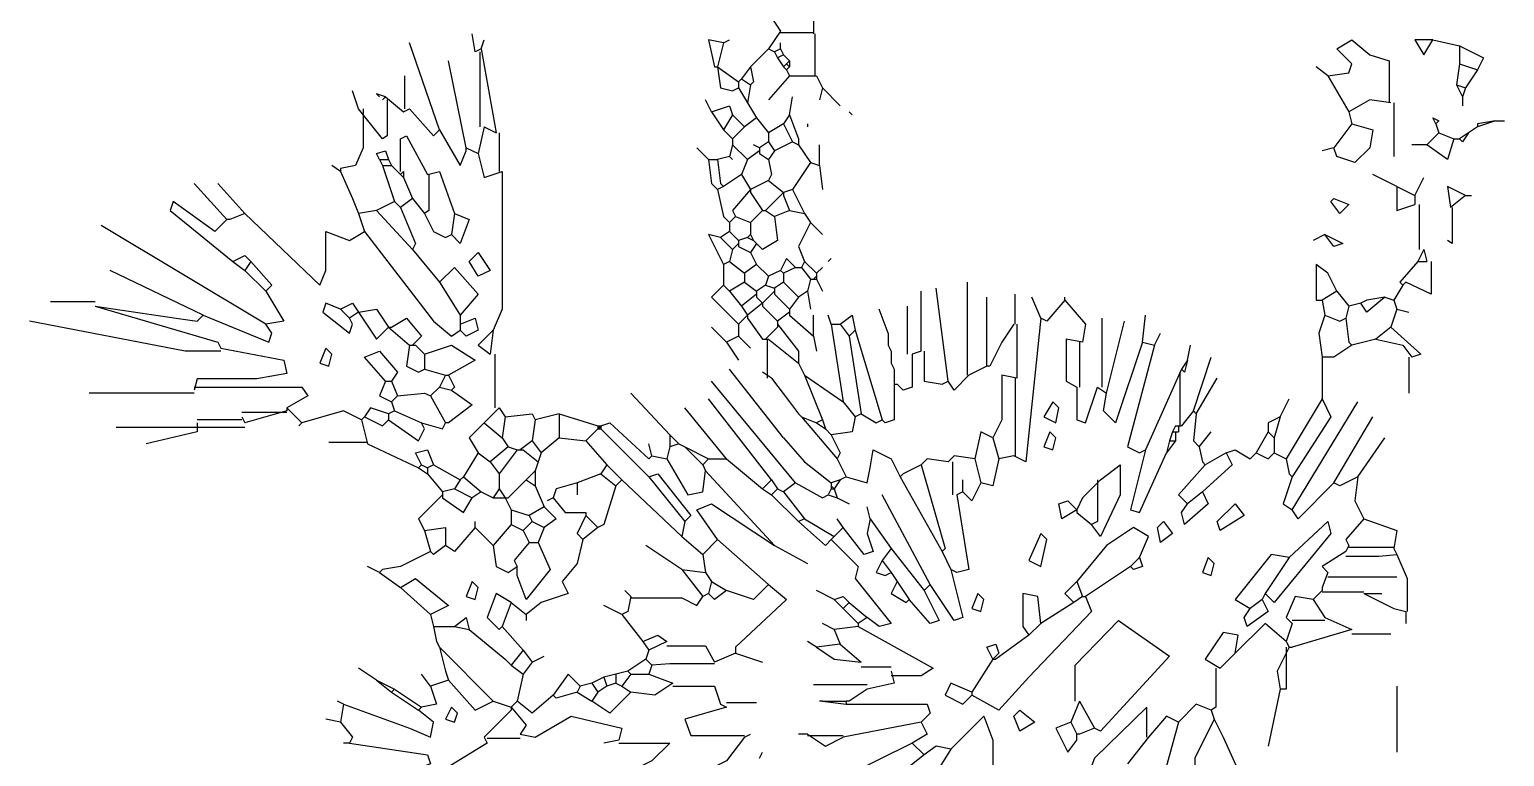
# Model space of a CAD drawing. Header units: millimetres. Extents: x 270 to 375, y 84 to 301.
# Drawn here: x 270.5 to 352.6, y 142.5 to 183 of the extents above; entities that cross this region are included whole.
import ezdxf

# ---------------------------------------------------------------- set-up
doc = ezdxf.new("R2010")
doc.units = ezdxf.units.MM

msp = doc.modelspace()

# ---------------------------------------------------------------- linework, layer by layer
at = {"linetype": 'Continuous'}
for points in [[(311.622, 183.902), (312.289, 182.901)], [(314.121, 183.568), (314.121, 182.735)], [(295.287, 181.735), (295.121, 182.735)], [(312.289, 182.901), (311.622, 181.902)], [(312.289, 182.819), (314.121, 182.819)], [(314.205, 182.735), (314.205, 180.402)], [(293.288, 177.402), (291.62, 182.234)], [(295.621, 181.902), (295.287, 181.735)], [(295.537, 181.735), (295.537, 177.568)], [(295.621, 181.902), (295.788, 182.402)], [(295.621, 181.902), (296.454, 177.236)], [(309.121, 182.234), (308.288, 182.402), (308.622, 180.902), (308.788, 180.902)], [(309.121, 182.234), (308.788, 180.902)], [(309.121, 182.234), (309.455, 182.402)], [(311.622, 181.902), (310.621, 180.902)], [(311.622, 181.902), (311.954, 181.735)], [(312.289, 181.902), (311.954, 181.735)], [(311.954, 181.735), (312.121, 181.401)], [(312.289, 181.902), (312.289, 182.234)], [(312.289, 181.902), (312.455, 181.569)], [(342.788, 180.402), (343.955, 180.568), (344.121, 181.069), (343.288, 181.902), (344.121, 182.402), (345.121, 181.569), (346.204, 181.235), (346.204, 178.902)], [(348.621, 182.402), (347.622, 182.402), (348.121, 181.569), (348.621, 182.402)], [(348.621, 182.402), (350.121, 182.068)], [(350.121, 182.068), (351.455, 181.401), (351.121, 180.734)], [(350.121, 182.068), (350.121, 181.069)], [(294.788, 176.402), (293.787, 181.235)], [(308.788, 180.902), (309.954, 180.069)], [(308.788, 180.902), (308.954, 179.735), (309.621, 179.569), (309.954, 179.735)], [(310.621, 180.902), (310.122, 180.235)], [(310.621, 180.902), (310.789, 180.069), (310.621, 179.901)], [(312.455, 181.569), (312.121, 181.401)], [(312.121, 181.401), (312.455, 180.902)], [(312.455, 181.569), (312.787, 181.235)], [(312.621, 181.069), (312.455, 180.902)], [(312.455, 180.902), (312.621, 180.734)], [(312.787, 181.235), (312.621, 181.069)], [(312.621, 181.069), (312.787, 180.902)], [(312.787, 180.902), (312.621, 180.734)], [(312.787, 181.235), (312.787, 180.902)], [(342.788, 180.402), (342.121, 180.902)], [(350.121, 181.069), (349.955, 179.901)], [(350.121, 181.069), (351.121, 180.734)], [(291.372, 178.569), (291.372, 180.402)], [(310.122, 180.235), (309.954, 180.069)], [(309.954, 180.069), (309.954, 179.901)], [(310.122, 180.235), (310.621, 179.901)], [(312.787, 180.402), (311.622, 179.068)], [(312.621, 180.734), (312.787, 180.402)], [(312.787, 180.402), (314.287, 180.402)], [(314.287, 180.402), (314.622, 179.735)], [(342.788, 180.402), (343.955, 178.401)], [(351.121, 180.734), (350.454, 179.735)], [(288.788, 178.569), (288.454, 179.569)], [(290.288, 179.234), (289.788, 179.402), (289.954, 179.234)], [(290.288, 179.234), (290.121, 179.068)], [(290.288, 179.234), (291.288, 178.401), (291.62, 178.569)], [(309.954, 179.901), (309.954, 179.735)], [(309.954, 179.735), (310.454, 178.902)], [(310.621, 179.901), (310.454, 178.902)], [(312.787, 178.235), (312.954, 179.234)], [(314.622, 179.735), (314.455, 179.068)], [(314.622, 179.735), (315.621, 178.735)], [(349.955, 179.901), (350.454, 179.735)], [(349.955, 179.901), (350.287, 179.234)], [(350.454, 179.735), (350.287, 179.234)], [(350.287, 179.234), (350.287, 178.735)], [(289.037, 178.569), (289.037, 176.402), (288.621, 175.401), (287.787, 175.235), (287.787, 175.069)], [(290.371, 179.068), (290.371, 177.068), (290.121, 176.901), (288.788, 178.569)], [(291.62, 178.569), (292.954, 177.068), (293.288, 177.402)], [(308.454, 178.401), (308.121, 179.068)], [(308.454, 178.401), (309.455, 178.735), (309.621, 178.235)], [(308.454, 178.401), (309.121, 177.402)], [(310.454, 178.902), (310.955, 178.069)], [(316.122, 178.401), (316.288, 178.235)], [(346.288, 178.902), (345.121, 179.068), (343.955, 178.401)], [(343.955, 178.401), (344.121, 177.735)], [(346.454, 178.902), (346.454, 175.902)], [(295.788, 177.568), (295.455, 176.068)], [(295.788, 177.568), (296.454, 177.236)], [(309.621, 178.235), (309.121, 177.402)], [(309.621, 178.235), (310.288, 177.568)], [(310.288, 177.568), (309.621, 176.901)], [(310.955, 178.069), (310.288, 177.568)], [(310.955, 178.069), (311.622, 177.236)], [(312.455, 177.735), (311.622, 177.236)], [(312.787, 178.235), (312.455, 177.735)], [(312.455, 177.735), (312.954, 176.735)], [(312.787, 178.235), (313.288, 176.901), (313.288, 176.569)], [(313.788, 177.735), (313.788, 177.568)], [(344.121, 177.735), (345.287, 177.402), (345.121, 176.402), (344.288, 175.568), (343.288, 175.902), (343.122, 176.402)], [(344.121, 177.735), (343.122, 176.402)], [(348.788, 177.735), (348.621, 178.069), (348.954, 177.902), (348.788, 177.735)], [(348.788, 177.735), (348.954, 177.236)], [(351.121, 177.568), (350.622, 177.236)], [(352.122, 177.902), (351.121, 177.568)], [(352.122, 177.902), (351.121, 177.735), (351.121, 177.568)], [(352.122, 177.902), (352.621, 177.902)], [(291.122, 175.069), (291.122, 176.901), (291.454, 177.068), (292.621, 174.901)], [(293.288, 177.402), (294.454, 175.401), (294.788, 176.235), (294.788, 176.402)], [(296.621, 177.236), (296.621, 175.069)], [(309.121, 177.402), (309.621, 176.901)], [(309.621, 176.901), (309.621, 176.569)], [(311.622, 176.735), (311.121, 176.402)], [(311.622, 177.236), (311.622, 176.735)], [(311.622, 176.735), (311.954, 176.235)], [(312.954, 176.735), (311.954, 176.235)], [(312.954, 176.735), (313.288, 176.569)], [(348.954, 177.236), (348.289, 176.569)], [(349.789, 176.901), (349.454, 175.736), (348.289, 176.569)], [(348.954, 177.236), (349.789, 176.901)], [(349.789, 176.901), (350.121, 176.901)], [(350.622, 177.236), (350.121, 176.901)], [(350.622, 177.236), (350.287, 176.735), (350.121, 176.901)], [(289.954, 175.736), (289.788, 176.068), (290.288, 176.235), (290.455, 175.736)], [(294.788, 176.402), (295.455, 176.068)], [(295.455, 176.068), (295.788, 174.735), (296.787, 175.069)], [(308.288, 175.736), (307.621, 176.402)], [(309.455, 175.902), (308.788, 175.736)], [(309.621, 176.569), (309.455, 175.902)], [(309.455, 175.902), (309.621, 175.736)], [(309.621, 176.569), (310.454, 175.736)], [(311.121, 176.235), (310.454, 175.736)], [(311.121, 176.402), (310.789, 176.569)], [(311.121, 176.402), (311.121, 176.235)], [(311.121, 176.235), (311.121, 176.068)], [(311.121, 176.068), (311.622, 175.736)], [(311.954, 176.235), (311.622, 175.736)], [(313.288, 176.569), (313.955, 175.568)], [(314.455, 175.401), (314.455, 176.569)], [(343.122, 176.402), (342.455, 176.235)], [(348.289, 176.569), (347.454, 176.569)], [(287.787, 175.069), (287.289, 175.401)], [(287.787, 175.069), (288.454, 173.569), (288.788, 172.736)], [(289.954, 175.736), (290.455, 175.736)], [(289.954, 175.736), (290.121, 175.401)], [(290.121, 175.401), (290.621, 175.401)], [(290.121, 175.401), (290.787, 173.401)], [(290.455, 175.736), (290.621, 175.401)], [(290.621, 175.401), (291.122, 174.901)], [(291.288, 175.069), (291.122, 174.901)], [(291.288, 175.069), (291.288, 174.735)], [(292.621, 174.901), (293.288, 175.069), (294.121, 172.736)], [(296.787, 175.069), (296.787, 167.401), (296.288, 166.235)], [(308.288, 175.736), (308.788, 175.736)], [(308.288, 175.736), (308.454, 174.402), (308.788, 174.068)], [(308.788, 175.736), (308.954, 174.402), (309.121, 174.236)], [(310.454, 175.736), (310.122, 174.901)], [(311.622, 175.736), (311.788, 174.901), (311.622, 174.568)], [(313.955, 175.568), (312.954, 174.068)], [(313.955, 175.568), (314.455, 175.401)], [(314.455, 175.401), (314.622, 174.068)], [(281.455, 172.402), (279.621, 174.402)], [(282.455, 172.736), (280.955, 174.402)], [(291.122, 174.901), (291.288, 174.735)], [(291.288, 174.735), (291.788, 173.569)], [(292.704, 174.901), (292.704, 172.902), (292.455, 172.736)], [(309.121, 174.236), (308.788, 174.068)], [(310.122, 174.901), (309.121, 174.236)], [(310.122, 174.901), (310.621, 174.068)], [(311.622, 174.568), (310.621, 174.068)], [(311.622, 174.568), (312.455, 173.901)], [(346.621, 174.236), (345.287, 174.901)], [(346.621, 174.236), (347.622, 173.735)], [(346.621, 174.236), (346.621, 172.902), (347.622, 173.235)], [(347.622, 173.735), (348.121, 174.735)], [(350.454, 173.735), (349.454, 174.236), (349.621, 173.068)], [(281.455, 172.402), (280.788, 171.735), (278.455, 173.401), (278.287, 172.902), (281.788, 170.068)], [(290.787, 173.401), (289.788, 172.902)], [(290.787, 173.401), (291.122, 173.068)], [(291.788, 173.569), (291.122, 173.068)], [(291.788, 173.569), (292.455, 172.736)], [(308.788, 174.068), (309.121, 172.568), (309.455, 172.235)], [(310.621, 174.068), (309.621, 172.902), (309.788, 172.568)], [(310.621, 174.068), (310.621, 173.901)], [(310.621, 173.901), (311.288, 172.902)], [(312.455, 173.901), (311.454, 172.902)], [(312.954, 174.068), (312.455, 173.901)], [(312.455, 173.901), (312.455, 173.735)], [(312.455, 173.735), (312.787, 172.902)], [(312.954, 174.068), (313.621, 172.736)], [(343.122, 173.569), (343.955, 173.235), (343.455, 172.736), (342.954, 173.401), (343.122, 173.569)], [(347.622, 173.735), (347.622, 173.235)], [(350.454, 173.735), (349.621, 173.068)], [(350.454, 173.735), (350.788, 173.735)], [(282.455, 172.736), (281.621, 172.402), (281.455, 172.402)], [(282.455, 172.736), (286.622, 168.735), (286.954, 169.568), (286.954, 171.735), (288.288, 171.236), (289.121, 171.735)], [(289.788, 172.902), (288.788, 172.736)], [(288.788, 172.736), (289.121, 171.735)], [(289.788, 172.902), (291.788, 170.735)], [(291.122, 173.068), (291.955, 171.068), (291.788, 170.735)], [(292.455, 172.736), (292.954, 171.735), (293.621, 171.402), (293.955, 171.568)], [(294.121, 172.736), (294.955, 172.402), (294.454, 171.068), (293.955, 171.568)], [(294.121, 172.736), (293.955, 171.568)], [(309.788, 172.568), (309.455, 172.235)], [(309.788, 172.568), (310.621, 172.235)], [(311.288, 172.902), (310.621, 172.235)], [(311.954, 172.568), (312.121, 171.236), (311.288, 170.735), (310.955, 171.068)], [(311.288, 172.902), (311.454, 172.902)], [(311.454, 172.902), (311.954, 172.568)], [(312.787, 172.902), (311.954, 172.568)], [(312.787, 172.902), (313.621, 172.736)], [(313.621, 172.736), (313.955, 172.235)], [(347.87, 173.235), (347.87, 170.735)], [(349.705, 173.068), (349.705, 171.068), (349.454, 171.236)], [(283.622, 166.568), (274.454, 172.069)], [(289.121, 171.735), (292.954, 166.734), (293.955, 165.901), (294.454, 166.235)], [(309.455, 171.735), (308.954, 171.402)], [(309.455, 172.235), (309.455, 171.735)], [(309.455, 171.735), (309.954, 171.236)], [(310.621, 172.235), (310.621, 171.568)], [(313.955, 172.235), (313.288, 170.902), (313.621, 170.068)], [(313.955, 172.235), (314.622, 171.568)], [(308.954, 171.402), (308.288, 171.568), (309.121, 169.902)], [(308.954, 171.402), (309.621, 170.735)], [(309.954, 171.068), (309.621, 170.735)], [(310.454, 171.402), (309.954, 171.236)], [(309.954, 171.236), (309.954, 171.068)], [(309.954, 171.068), (309.954, 170.902)], [(310.621, 171.568), (310.454, 171.402)], [(310.454, 171.402), (310.789, 171.236)], [(310.621, 171.568), (310.789, 171.236)], [(310.955, 171.068), (310.621, 170.569)], [(310.789, 171.236), (310.955, 171.068)], [(342.621, 171.568), (341.955, 171.236)], [(342.621, 171.568), (343.621, 171.068), (343.122, 170.902), (342.621, 171.568)], [(281.788, 170.068), (282.455, 170.401), (282.787, 170.068)], [(291.788, 170.735), (293.288, 168.901)], [(295.455, 170.569), (296.122, 169.568), (295.455, 169.235), (294.955, 170.068), (295.455, 170.569)], [(309.621, 170.735), (309.455, 170.068)], [(309.954, 170.902), (310.621, 170.569)], [(310.621, 170.569), (310.955, 169.902)], [(313.122, 169.734), (312.621, 170.235), (312.289, 169.568)], [(315.121, 170.235), (314.954, 170.068)], [(348.121, 170.735), (347.788, 170.068)], [(348.121, 170.735), (348.289, 170.068)], [(280.121, 167.069), (274.955, 169.568)], [(281.788, 170.068), (282.455, 169.568)], [(282.787, 170.068), (282.455, 169.568)], [(282.455, 169.568), (283.622, 168.402)], [(282.787, 170.068), (283.954, 168.735), (283.622, 168.402)], [(293.288, 168.901), (294.121, 169.734), (295.455, 168.234), (294.454, 167.069)], [(309.455, 170.068), (309.121, 169.902)], [(309.121, 169.902), (309.121, 168.735)], [(309.455, 170.068), (310.288, 169.402)], [(310.955, 169.902), (310.288, 169.402)], [(310.288, 169.402), (310.288, 168.901)], [(310.955, 169.902), (311.622, 169.235)], [(312.289, 169.568), (311.622, 169.235)], [(312.289, 169.568), (312.455, 169.402)], [(313.122, 169.734), (312.455, 169.402)], [(312.455, 169.402), (312.455, 168.901)], [(313.122, 169.734), (313.454, 169.734)], [(313.621, 170.068), (313.454, 169.734)], [(313.454, 169.734), (313.955, 169.069)], [(313.621, 170.068), (314.287, 169.402)], [(314.287, 169.402), (314.622, 169.734)], [(314.287, 169.402), (314.287, 169.235)], [(343.288, 168.402), (342.788, 169.402), (342.121, 169.902), (342.121, 167.902), (342.455, 167.902)], [(347.788, 170.068), (346.787, 168.901), (346.955, 168.735)], [(348.537, 170.068), (348.537, 168.234), (347.121, 168.901), (346.955, 168.735)], [(347.788, 170.068), (348.289, 170.068)], [(293.288, 168.901), (294.454, 167.069)], [(309.121, 168.735), (308.454, 168.068), (309.954, 166.568)], [(309.121, 168.735), (309.455, 168.402)], [(310.288, 168.901), (309.455, 168.402)], [(310.288, 168.901), (310.955, 168.402)], [(311.454, 168.735), (310.955, 168.402)], [(311.622, 169.235), (311.454, 168.735)], [(311.454, 168.735), (311.954, 168.569)], [(312.455, 168.901), (311.954, 168.569)], [(311.954, 168.569), (311.954, 168.402)], [(312.455, 168.901), (313.288, 168.068)], [(313.955, 169.069), (313.788, 168.402)], [(313.955, 169.069), (314.121, 169.069)], [(314.287, 169.235), (314.121, 169.069)], [(314.121, 169.069), (314.287, 169.069)], [(314.287, 169.235), (314.287, 169.069)], [(314.287, 169.069), (314.622, 168.402)], [(321.621, 163.402), (320.954, 168.569)], [(322.704, 163.735), (322.704, 168.901)], [(346.955, 168.735), (346.454, 167.902)], [(274.122, 167.818), (271.621, 167.818)], [(283.622, 168.402), (284.621, 166.734), (283.622, 166.568)], [(287.787, 167.401), (286.954, 167.735), (286.788, 167.235), (288.288, 166.069), (288.454, 166.568), (288.288, 166.902)], [(287.787, 167.401), (288.454, 167.735), (288.788, 167.235)], [(309.455, 168.402), (310.122, 167.569)], [(310.955, 168.234), (310.122, 167.569)], [(311.288, 167.735), (310.454, 167.069)], [(310.955, 168.402), (310.955, 168.234)], [(310.955, 168.234), (310.955, 168.068)], [(310.955, 168.068), (311.288, 167.735)], [(311.954, 168.402), (311.288, 167.735)], [(311.288, 167.735), (311.288, 167.569)], [(311.954, 168.402), (311.954, 168.234)], [(311.954, 168.234), (312.787, 167.401)], [(313.288, 168.068), (312.787, 167.401)], [(313.788, 168.402), (313.288, 168.068)], [(313.788, 168.402), (313.955, 167.401)], [(320.121, 165.068), (320.121, 168.402)], [(323.788, 164.235), (323.788, 168.068)], [(325.371, 166.568), (325.371, 168.234)], [(326.787, 166.902), (326.288, 168.068)], [(328.121, 167.902), (327.122, 166.734), (326.787, 166.902)], [(328.121, 167.902), (328.121, 168.068)], [(328.121, 167.902), (329.288, 166.568), (329.12, 165.569)], [(343.288, 168.402), (342.455, 167.902)], [(342.455, 167.902), (342.621, 167.069)], [(343.288, 168.402), (343.955, 167.569)], [(344.622, 167.735), (343.955, 167.569)], [(345.954, 168.068), (344.955, 167.902), (344.622, 167.735)], [(345.954, 168.068), (344.955, 167.235), (344.622, 167.735)], [(345.954, 168.068), (346.454, 167.902)], [(346.454, 167.902), (346.621, 167.401)], [(274.122, 167.569), (280.955, 165.569), (281.121, 165.235)], [(274.122, 167.569), (278.622, 166.902), (279.787, 166.734), (280.121, 167.069)], [(280.121, 167.069), (283.788, 165.569), (283.954, 166.069), (283.622, 166.568)], [(287.787, 167.401), (288.288, 166.902)], [(288.788, 167.235), (288.288, 166.902)], [(288.788, 167.235), (289.788, 167.401), (290.455, 166.402)], [(288.788, 167.235), (289.788, 165.735), (290.455, 166.402)], [(290.621, 166.402), (291.454, 166.902), (292.287, 165.901), (291.788, 165.402)], [(294.454, 167.069), (294.454, 166.568)], [(294.454, 166.568), (295.287, 166.902), (295.455, 166.235), (294.788, 165.901), (294.454, 166.235)], [(310.454, 167.069), (309.954, 166.568)], [(310.122, 167.569), (310.454, 167.069)], [(310.454, 167.069), (310.454, 166.902)], [(310.454, 166.902), (311.288, 165.735)], [(311.288, 167.569), (312.121, 166.734)], [(312.787, 167.235), (312.121, 166.734)], [(312.787, 167.401), (312.787, 167.235)], [(312.787, 167.235), (312.787, 167.069)], [(312.787, 167.069), (314.121, 165.901)], [(314.121, 165.901), (314.121, 167.069)], [(315.121, 166.568), (314.954, 167.069)], [(315.621, 166.568), (316.288, 167.069), (316.454, 166.235)], [(318.288, 166.069), (317.788, 167.401)], [(319.372, 164.902), (319.372, 167.569)], [(326.787, 166.902), (325.954, 158.902), (325.287, 159.235)], [(330.204, 163.068), (330.204, 166.902)], [(332.455, 165.569), (332.621, 167.069)], [(342.621, 167.069), (342.287, 166.069), (342.455, 164.736)], [(342.621, 167.069), (343.455, 166.734), (343.787, 166.902)], [(343.955, 167.569), (343.787, 166.902)], [(343.787, 166.902), (343.955, 165.569), (344.121, 165.402)], [(346.621, 167.401), (346.288, 166.402)], [(346.621, 167.401), (347.288, 167.235)], [(281.121, 165.068), (279.12, 165.068), (270.455, 166.734)], [(290.455, 166.402), (290.621, 166.402)], [(290.455, 166.402), (291.62, 165.402)], [(294.454, 166.568), (294.454, 166.402)], [(294.454, 166.402), (294.454, 166.235)], [(296.288, 166.235), (295.455, 165.402), (296.122, 164.902)], [(296.288, 166.235), (296.122, 164.902)], [(309.287, 165.569), (308.454, 166.402)], [(309.954, 166.568), (309.954, 165.901)], [(312.121, 166.402), (311.454, 165.735)], [(312.121, 166.734), (312.121, 166.568)], [(312.121, 166.568), (312.121, 166.402)], [(312.121, 166.568), (313.288, 165.068), (313.288, 164.401)], [(315.121, 166.568), (315.621, 166.568)], [(315.121, 166.568), (315.787, 162.235)], [(315.621, 166.568), (316.122, 165.901)], [(316.454, 166.235), (316.122, 165.901)], [(316.454, 166.235), (317.954, 161.235)], [(318.288, 166.069), (318.288, 165.402)], [(318.288, 166.069), (318.288, 165.402)], [(325.287, 166.568), (324.621, 165.569), (323.954, 164.235), (323.788, 164.235)], [(325.454, 166.568), (325.454, 164.235), (325.454, 163.568)], [(330.454, 162.735), (331.455, 166.734)], [(333.121, 165.402), (333.454, 166.069)], [(346.288, 166.402), (345.455, 165.735)], [(346.288, 166.402), (347.954, 164.902), (347.454, 164.736)], [(281.121, 165.235), (284.621, 164.568), (284.788, 163.818), (283.121, 163.527), (279.787, 163.527), (279.621, 162.901)], [(286.954, 165.235), (286.622, 164.401), (287.121, 164.235), (287.289, 164.902), (286.954, 165.235)], [(291.62, 165.402), (291.454, 164.235), (292.121, 163.902), (292.455, 164.069)], [(291.62, 165.402), (291.788, 165.402)], [(291.788, 165.402), (291.955, 165.402)], [(291.955, 165.402), (292.455, 164.902)], [(292.455, 164.902), (293.955, 165.402), (295.287, 164.568), (293.787, 163.735)], [(309.954, 165.901), (309.287, 165.569)], [(309.287, 165.569), (309.954, 164.568)], [(309.954, 165.901), (310.621, 165.235)], [(311.288, 165.735), (311.454, 165.735)], [(311.454, 165.735), (311.622, 165.735)], [(311.538, 165.735), (311.538, 163.568)], [(311.622, 165.735), (313.288, 164.401)], [(314.121, 165.901), (314.287, 165.068)], [(316.122, 165.901), (316.788, 161.568)], [(318.288, 165.402), (318.455, 165.068)], [(329.12, 165.569), (328.205, 165.735), (328.205, 163.402), (328.788, 163.068)], [(328.954, 165.569), (328.954, 163.068)], [(332.455, 165.569), (330.955, 161.069), (330.288, 161.736), (330.454, 162.735)], [(333.121, 165.402), (331.621, 159.735), (332.288, 159.401), (332.621, 159.569)], [(332.455, 165.569), (333.121, 165.402)], [(334.954, 164.568), (335.122, 165.402)], [(344.121, 165.402), (343.122, 164.736), (342.455, 164.736)], [(345.455, 165.735), (344.121, 165.402)], [(345.455, 165.735), (346.955, 165.402), (347.454, 164.736)], [(290.288, 163.402), (289.121, 164.736), (289.954, 165.068), (290.955, 163.902), (290.621, 163.402)], [(292.455, 164.902), (292.455, 164.069)], [(296.371, 164.902), (296.371, 161.902)], [(313.288, 164.401), (313.621, 163.735)], [(318.455, 165.068), (318.455, 164.401)], [(318.455, 165.068), (318.455, 164.401)], [(318.455, 164.401), (318.621, 164.069)], [(319.622, 164.902), (319.622, 163.068), (319.121, 162.901), (318.787, 163.236)], [(320.121, 165.068), (319.622, 164.902)], [(320.287, 165.068), (320.287, 163.402), (321.288, 163.236), (321.621, 163.402)], [(334.954, 164.568), (334.621, 164.069)], [(334.954, 164.568), (334.788, 163.902)], [(335.288, 161.736), (336.288, 164.736)], [(342.455, 164.736), (342.455, 162.401)], [(347.288, 164.736), (347.288, 162.735)], [(292.455, 164.069), (293.621, 163.735)], [(293.621, 163.735), (293.288, 163.068)], [(293.621, 163.735), (293.787, 163.735)], [(293.787, 163.735), (294.121, 163.068), (293.955, 162.901)], [(312.455, 160.236), (309.455, 164.069)], [(311.788, 163.568), (311.288, 163.902)], [(311.788, 163.568), (312.787, 162.235)], [(313.621, 163.735), (315.787, 162.235)], [(313.621, 163.735), (314.622, 161.235)], [(318.621, 164.069), (318.621, 163.236)], [(318.621, 164.069), (318.621, 163.236)], [(322.788, 163.735), (321.955, 162.901), (321.621, 163.402)], [(323.788, 164.235), (322.788, 163.735)], [(325.454, 163.568), (324.621, 163.735), (324.621, 161.235), (324.122, 160.236)], [(325.371, 163.568), (325.371, 159.235)], [(334.621, 164.069), (332.621, 159.569)], [(334.537, 163.902), (334.537, 160.901)], [(334.621, 164.069), (334.788, 163.902)], [(335.454, 161.568), (336.622, 163.568)], [(279.621, 162.735), (273.788, 162.735)], [(279.621, 163.068), (285.621, 163.068), (285.955, 162.569), (284.788, 161.902)], [(290.288, 163.402), (289.954, 162.569), (290.621, 162.235)], [(290.288, 163.402), (290.621, 163.402)], [(290.621, 163.402), (290.955, 162.569)], [(290.955, 162.569), (292.455, 162.735), (292.788, 162.569)], [(293.288, 163.068), (292.788, 162.569)], [(293.288, 163.068), (293.955, 162.901)], [(293.955, 162.901), (295.121, 162.068), (293.787, 161.069), (293.621, 161.069)], [(306.121, 160.402), (303.954, 162.735)], [(313.122, 157.735), (308.454, 163.402)], [(318.621, 163.236), (318.621, 161.235), (318.122, 161.069), (317.954, 161.235)], [(318.621, 163.236), (318.787, 163.236)], [(328.788, 163.068), (328.788, 161.235), (329.288, 161.069), (329.955, 163.068)], [(329.955, 163.068), (330.454, 162.735)], [(284.788, 161.902), (284.788, 161.736)], [(284.788, 161.902), (285.621, 161.069)], [(290.455, 161.568), (289.455, 161.902), (289.121, 161.401)], [(290.955, 162.569), (290.621, 162.235)], [(290.621, 162.235), (290.787, 161.736)], [(292.788, 162.569), (293.621, 161.069)], [(296.621, 161.902), (295.788, 161.069)], [(296.621, 161.902), (296.955, 161.401)], [(309.287, 159.068), (306.954, 161.902)], [(311.788, 157.901), (308.288, 162.401)], [(312.787, 162.235), (313.288, 161.568)], [(312.787, 162.235), (313.288, 161.568)], [(315.787, 162.235), (316.454, 161.401)], [(327.454, 162.235), (326.955, 161.401), (327.621, 161.069), (327.788, 161.902), (327.454, 162.235)], [(340.121, 161.401), (340.621, 162.401)], [(342.455, 162.401), (340.455, 159.068)], [(342.455, 162.401), (342.954, 161.401), (340.787, 158.069)], [(340.787, 156.235), (344.454, 162.235)], [(282.288, 161.235), (279.787, 161.235)], [(279.787, 161.069), (279.787, 160.568)], [(284.788, 161.652), (282.288, 161.652)], [(282.288, 161.401), (282.455, 161.069)], [(284.788, 161.736), (282.455, 161.069)], [(285.621, 161.069), (285.454, 160.901)], [(288.955, 161.235), (287.954, 161.736), (285.621, 161.069)], [(289.121, 161.401), (288.955, 161.235)], [(288.955, 161.235), (289.287, 159.902)], [(289.121, 161.401), (290.121, 160.901), (290.455, 161.235)], [(290.787, 161.736), (290.455, 161.568)], [(290.455, 161.568), (290.455, 161.235)], [(290.455, 161.235), (292.121, 160.068), (292.455, 160.735), (292.287, 161.069)], [(290.787, 161.736), (292.287, 161.069)], [(292.287, 161.069), (293.455, 160.735), (293.621, 161.069)], [(295.788, 161.069), (294.955, 160.236), (295.455, 159.401)], [(295.788, 161.069), (296.787, 160.236)], [(296.955, 161.401), (296.787, 160.236)], [(296.955, 161.401), (298.455, 161.568), (298.621, 161.235)], [(298.621, 161.235), (298.455, 160.068)], [(299.955, 161.568), (298.621, 161.235)], [(299.955, 161.568), (302.122, 160.901)], [(299.955, 161.568), (299.955, 160.236)], [(302.288, 160.901), (302.788, 161.069), (304.955, 159.068), (305.121, 159.235)], [(313.288, 161.568), (313.454, 161.401)], [(313.454, 161.401), (314.287, 161.069)], [(313.454, 161.401), (315.455, 159.068)], [(314.622, 161.235), (314.287, 161.069)], [(314.287, 161.069), (314.788, 160.735)], [(314.622, 161.235), (314.788, 160.735)], [(316.454, 161.401), (316.288, 160.568), (315.121, 160.402)], [(316.788, 161.568), (316.454, 161.401)], [(316.788, 161.568), (317.621, 161.069), (317.954, 161.235)], [(335.288, 161.736), (334.621, 160.901)], [(335.288, 161.736), (335.454, 161.568)], [(335.454, 161.568), (335.288, 160.068), (335.621, 159.735)], [(340.121, 161.401), (339.455, 161.069), (339.455, 160.568)], [(340.121, 161.401), (339.788, 160.236)], [(343.122, 157.735), (345.287, 161.401)], [(279.787, 160.819), (275.287, 160.819)], [(279.787, 160.568), (276.955, 159.902)], [(282.455, 160.819), (279.787, 160.819)], [(296.787, 160.236), (297.121, 159.735)], [(299.955, 160.236), (298.954, 159.401)], [(299.955, 160.236), (301.455, 160.068)], [(302.122, 160.735), (301.455, 160.068)], [(302.122, 160.901), (302.288, 160.901)], [(302.122, 160.901), (302.122, 160.735)], [(302.122, 160.901), (302.288, 160.735)], [(302.288, 160.901), (302.122, 160.735)], [(302.122, 160.735), (302.288, 160.735)], [(302.288, 160.901), (302.288, 160.735)], [(302.288, 160.735), (304.955, 158.069)], [(306.121, 160.402), (306.621, 159.902)], [(306.121, 160.402), (306.121, 159.735)], [(312.455, 160.236), (313.621, 158.902)], [(312.455, 160.236), (313.621, 158.902)], [(314.788, 160.735), (315.121, 160.402)], [(315.121, 160.402), (315.621, 159.401), (315.455, 159.068)], [(324.122, 160.236), (323.455, 160.568), (323.121, 159.068)], [(324.122, 160.236), (324.454, 159.068)], [(327.288, 160.568), (326.955, 159.735), (327.454, 159.569), (327.621, 160.236), (327.288, 160.568)], [(334.121, 160.568), (333.954, 160.068)], [(334.287, 160.901), (334.121, 160.568)], [(334.121, 160.568), (334.287, 160.568)], [(334.287, 160.901), (334.455, 160.901)], [(334.287, 160.568), (334.455, 160.568)], [(334.287, 160.568), (334.287, 160.068)], [(334.455, 160.901), (334.621, 160.901)], [(334.455, 160.901), (334.455, 160.568)], [(335.621, 159.735), (336.288, 160.568)], [(339.455, 160.568), (338.788, 159.401)], [(339.455, 160.568), (339.788, 160.236)], [(339.788, 160.236), (339.788, 159.401)], [(344.454, 158.069), (345.954, 160.236)], [(289.287, 159.985), (287.121, 159.985)], [(289.287, 159.902), (292.121, 158.568)], [(292.287, 158.736), (291.955, 159.401), (292.621, 159.569), (292.954, 158.736)], [(297.121, 159.735), (296.122, 158.902)], [(297.622, 159.569), (296.621, 158.235)], [(297.121, 159.735), (297.622, 159.569)], [(297.622, 159.569), (297.788, 159.569)], [(298.455, 160.068), (297.788, 159.569)], [(297.788, 159.569), (297.954, 159.569)], [(297.954, 159.569), (298.788, 158.902)], [(298.455, 160.068), (298.954, 159.401)], [(301.455, 160.068), (302.621, 158.736)], [(305.121, 159.235), (304.955, 159.902)], [(306.121, 159.735), (305.955, 159.068)], [(306.621, 159.902), (306.121, 159.735)], [(306.621, 159.902), (306.954, 159.735)], [(306.954, 159.735), (308.288, 159.068)], [(306.954, 159.735), (307.955, 158.736)], [(315.955, 158.069), (317.121, 157.735), (317.287, 158.568), (317.455, 159.569), (318.455, 159.068), (318.955, 158.069)], [(332.621, 159.569), (331.788, 156.235), (332.288, 156.069), (333.788, 159.401)], [(333.954, 160.068), (333.788, 159.401)], [(334.287, 160.068), (333.788, 159.401)], [(333.954, 160.068), (334.287, 160.068)], [(335.621, 159.735), (335.789, 158.902), (335.955, 158.736)], [(337.121, 159.401), (337.621, 159.569), (338.454, 159.068), (338.788, 159.401)], [(292.287, 158.736), (292.121, 158.568)], [(292.287, 158.736), (292.621, 158.568)], [(292.954, 158.736), (292.621, 158.568)], [(292.954, 158.736), (294.454, 157.901)], [(295.455, 159.401), (294.622, 158.069)], [(295.455, 159.401), (296.122, 158.902)], [(296.122, 158.902), (296.621, 158.235)], [(298.788, 158.902), (298.621, 158.402)], [(298.954, 159.401), (298.788, 158.902)], [(302.621, 158.736), (302.288, 158.235)], [(302.621, 158.736), (303.455, 157.901)], [(305.121, 159.235), (305.955, 159.068)], [(305.955, 159.068), (307.122, 157.068), (307.955, 157.234), (308.121, 158.402)], [(308.288, 159.068), (307.955, 158.736)], [(307.955, 158.736), (308.121, 158.402)], [(308.288, 159.068), (309.287, 159.068)], [(309.287, 159.068), (311.288, 157.402)], [(313.621, 158.902), (315.121, 157.735)], [(315.455, 159.068), (315.955, 158.069)], [(320.121, 158.736), (319.121, 158.235), (318.955, 158.069)], [(321.621, 158.902), (320.455, 159.068), (320.121, 158.736)], [(320.121, 158.736), (321.454, 154.068), (321.288, 153.902)], [(323.121, 159.068), (321.955, 159.235), (321.621, 158.902)], [(321.871, 158.902), (321.871, 157.068)], [(323.121, 159.068), (323.455, 157.735)], [(324.454, 159.068), (324.122, 157.568), (323.455, 157.735)], [(325.287, 159.235), (324.454, 159.068)], [(330.121, 157.901), (331.205, 158.736), (331.205, 157.068), (330.121, 154.735), (329.621, 155.402)], [(335.955, 158.736), (334.455, 157.068), (334.954, 156.569)], [(337.121, 159.401), (337.455, 158.736), (335.789, 157.234)], [(337.121, 159.401), (335.955, 158.736)], [(338.788, 159.401), (339.455, 159.068), (339.788, 159.401)], [(339.788, 159.401), (340.455, 159.068)], [(340.455, 159.068), (340.621, 158.235), (340.787, 158.069)], [(292.121, 158.568), (292.621, 158.235)], [(292.621, 158.568), (292.621, 158.402)], [(292.621, 158.402), (292.621, 158.235)], [(292.621, 158.235), (293.455, 157.234)], [(294.454, 157.901), (294.121, 157.402)], [(294.622, 158.069), (294.454, 157.901)], [(294.622, 158.069), (295.621, 157.234)], [(296.621, 158.235), (296.621, 157.402)], [(298.121, 157.901), (297.121, 156.902)], [(298.621, 158.402), (298.121, 157.901)], [(298.121, 157.901), (298.621, 157.568)], [(298.621, 158.402), (298.621, 157.568)], [(302.288, 158.235), (300.954, 157.735)], [(302.288, 158.235), (303.121, 157.568)], [(303.455, 157.901), (303.121, 157.568)], [(303.455, 157.901), (306.788, 154.735)], [(304.955, 158.069), (305.454, 158.235), (307.288, 155.902), (306.954, 155.568)], [(304.955, 158.069), (306.954, 155.568)], [(308.121, 158.402), (311.954, 154.234)], [(311.788, 157.901), (311.288, 157.402)], [(311.788, 157.901), (312.121, 157.402)], [(315.621, 157.901), (315.121, 157.735)], [(315.621, 157.901), (315.288, 157.402)], [(315.955, 158.069), (315.621, 157.901)], [(318.955, 158.069), (321.288, 153.902)], [(322.454, 157.234), (322.454, 157.901)], [(330.121, 157.901), (329.12, 156.902), (328.788, 156.235)], [(329.955, 157.901), (329.955, 155.568), (329.621, 155.402)], [(340.787, 158.069), (340.288, 156.569), (340.787, 156.235)], [(344.454, 158.069), (343.455, 157.568), (343.122, 157.735)], [(344.454, 158.069), (344.288, 156.735), (344.788, 155.734)], [(293.455, 157.068), (292.121, 155.734), (292.455, 155.069)], [(294.121, 157.402), (293.455, 157.234)], [(293.455, 157.234), (293.455, 157.068)], [(293.455, 157.068), (293.455, 156.902)], [(294.121, 157.402), (295.121, 156.902)], [(295.621, 157.234), (295.121, 156.902)], [(295.621, 157.234), (296.288, 156.902)], [(296.621, 157.402), (296.288, 156.902)], [(296.621, 157.402), (296.955, 156.902)], [(298.621, 157.568), (299.122, 156.401)], [(300.954, 157.735), (299.789, 157.402), (299.621, 156.902)], [(300.954, 157.735), (300.954, 157.068)], [(303.121, 157.568), (302.454, 155.402), (302.122, 155.235)], [(311.288, 157.402), (311.788, 157.068)], [(312.121, 157.402), (311.788, 157.068)], [(311.788, 157.068), (313.288, 155.568)], [(312.121, 157.402), (312.455, 157.234)], [(313.122, 157.735), (312.455, 157.234)], [(312.455, 157.234), (313.621, 155.734)], [(313.122, 157.735), (314.622, 156.902), (314.954, 157.068)], [(315.121, 157.402), (314.954, 157.068)], [(314.954, 157.068), (315.455, 156.902)], [(315.121, 157.735), (315.121, 157.568)], [(315.121, 157.568), (315.121, 157.402)], [(315.121, 157.568), (315.288, 157.402)], [(315.121, 157.402), (315.288, 157.402)], [(315.288, 157.402), (315.455, 156.902)], [(320.621, 152.068), (317.954, 157.068)], [(322.121, 157.068), (322.788, 152.902), (322.121, 152.735), (321.787, 152.902)], [(322.454, 157.234), (322.121, 157.068)], [(323.455, 157.735), (322.954, 156.735), (322.454, 157.234)], [(335.789, 157.234), (336.121, 156.569), (334.788, 155.402), (334.621, 156.069), (334.954, 156.569)], [(335.789, 157.234), (334.954, 156.569)], [(343.122, 157.735), (341.122, 155.734), (340.787, 156.235)], [(293.455, 156.902), (294.622, 156.069), (295.121, 156.902)], [(296.288, 156.902), (296.955, 156.902)], [(296.955, 156.902), (297.121, 156.902)], [(296.955, 156.902), (297.288, 156.235)], [(297.288, 156.235), (298.289, 155.902)], [(297.288, 156.235), (297.288, 155.402)], [(299.122, 156.401), (298.289, 155.902)], [(299.122, 156.401), (299.789, 155.734), (299.122, 155.235)], [(299.621, 156.902), (299.288, 156.735)], [(299.621, 156.902), (300.287, 156.069), (301.455, 156.069), (301.455, 155.902)], [(308.788, 154.569), (307.621, 156.235), (308.454, 156.569), (311.954, 154.234)], [(315.455, 156.902), (316.122, 156.569)], [(317.287, 155.734), (317.121, 156.401)], [(328.788, 156.235), (327.955, 155.734), (327.788, 156.569), (328.287, 156.735), (328.788, 156.235)], [(328.788, 156.235), (328.788, 156.069)], [(337.621, 156.569), (338.122, 155.902), (336.788, 155.069), (336.622, 155.568), (337.621, 156.569)], [(295.287, 155.235), (295.287, 155.568)], [(297.288, 155.402), (296.288, 154.234)], [(297.288, 155.402), (297.954, 155.069)], [(298.455, 155.568), (297.954, 155.069)], [(298.289, 155.902), (298.455, 155.568)], [(298.455, 155.568), (299.122, 155.235)], [(301.455, 155.902), (300.954, 154.901), (301.288, 154.569)], [(301.455, 155.902), (302.122, 155.235)], [(306.954, 155.568), (306.788, 154.735)], [(313.621, 155.734), (313.288, 155.568)], [(313.288, 155.568), (314.788, 154.234), (315.121, 154.569)], [(313.621, 155.734), (315.288, 154.735)], [(315.787, 155.235), (315.455, 155.734)], [(317.287, 155.734), (317.121, 154.901), (317.455, 153.902), (316.955, 153.735), (315.787, 155.235)], [(317.287, 155.734), (318.455, 154.068)], [(328.788, 156.069), (329.621, 155.402)], [(333.622, 155.568), (334.121, 154.901), (333.454, 154.402), (333.288, 155.235), (333.622, 155.568)], [(340.621, 153.569), (342.788, 155.568), (342.954, 154.901), (339.788, 151.068), (339.287, 151.569)], [(344.788, 155.734), (343.787, 154.569), (343.955, 154.234)], [(344.788, 155.734), (346.621, 155.069), (346.454, 154.068)], [(292.455, 155.069), (293.621, 155.235), (293.621, 154.234)], [(292.455, 155.069), (292.788, 153.902)], [(295.287, 155.235), (294.121, 153.902), (293.621, 154.234)], [(295.287, 155.235), (296.288, 154.234)], [(297.954, 155.069), (298.289, 154.402)], [(301.288, 154.569), (300.954, 153.235), (300.121, 152.236), (300.454, 151.569), (298.954, 151.068), (298.121, 150.401)], [(299.122, 155.235), (298.788, 154.402)], [(302.122, 155.235), (301.288, 154.569)], [(306.788, 154.735), (307.955, 153.735)], [(308.788, 154.569), (307.955, 153.735)], [(308.788, 154.569), (311.622, 152.068)], [(315.288, 154.735), (315.121, 154.569)], [(315.121, 154.569), (316.62, 153.069), (316.454, 152.402), (318.455, 149.901), (317.788, 149.735), (317.121, 150.235)], [(315.787, 155.235), (315.288, 154.735)], [(326.787, 154.901), (326.121, 153.401), (326.787, 153.069), (327.122, 154.569), (326.787, 154.901)], [(332.288, 153.569), (332.787, 154.735), (331.954, 155.235), (330.454, 154.234), (328.788, 152.236)], [(292.788, 153.902), (291.122, 153.069), (290.121, 152.902), (289.954, 152.735)], [(293.621, 154.234), (292.954, 153.735), (292.788, 153.902)], [(296.288, 154.234), (296.454, 153.069), (297.121, 152.735), (297.622, 153.069)], [(298.289, 154.402), (297.454, 153.401), (297.622, 153.069)], [(298.788, 154.402), (299.454, 152.902), (298.121, 151.235), (297.622, 152.568), (297.622, 153.069)], [(298.289, 154.402), (298.788, 154.402)], [(306.788, 152.902), (304.787, 154.234)], [(307.955, 153.735), (308.121, 152.735)], [(311.954, 154.234), (313.788, 153.235)], [(318.455, 154.068), (317.954, 153.401)], [(318.455, 154.068), (320.287, 151.735)], [(321.288, 153.902), (321.787, 152.902)], [(340.621, 153.569), (339.622, 153.735), (337.621, 151.235), (338.454, 150.736)], [(343.787, 153.902), (342.455, 153.069), (342.788, 152.735)], [(343.955, 154.234), (343.787, 153.902)], [(343.787, 153.652), (345.621, 153.652), (346.621, 153.735)], [(343.955, 154.152), (346.454, 154.152)], [(346.454, 154.068), (346.621, 153.735)], [(346.621, 153.735), (347.205, 152.402), (347.205, 150.568)], [(289.954, 152.735), (289.287, 153.069)], [(306.788, 152.902), (308.121, 152.735)], [(306.788, 152.902), (307.955, 151.402)], [(317.954, 153.401), (317.621, 152.735), (318.122, 152.568), (318.455, 152.735)], [(317.954, 153.401), (318.455, 152.735)], [(321.787, 152.902), (322.454, 150.235), (321.955, 150.069), (320.621, 152.068)], [(331.788, 153.069), (329.288, 151.402)], [(332.288, 153.569), (331.788, 153.069)], [(332.288, 153.569), (332.455, 153.069), (331.954, 152.902), (331.788, 153.069)], [(336.121, 153.569), (335.789, 152.735), (336.288, 152.568), (336.454, 153.235), (336.121, 153.569)], [(340.621, 153.569), (339.287, 151.569)], [(289.954, 152.735), (291.122, 151.901)], [(291.122, 151.901), (291.955, 152.402), (293.787, 150.902), (292.788, 150.401)], [(295.121, 152.236), (294.788, 151.402), (295.287, 151.235), (295.455, 151.901), (295.121, 152.236)], [(308.121, 152.735), (308.454, 152.236)], [(308.454, 152.236), (308.288, 151.569)], [(308.454, 152.236), (309.287, 151.735)], [(311.622, 152.068), (310.789, 151.235), (309.287, 151.735)], [(311.622, 152.068), (312.621, 151.235), (309.788, 148.569), (309.788, 148.235)], [(318.455, 152.735), (318.787, 152.236)], [(318.787, 152.236), (318.455, 151.569), (319.288, 151.068), (319.454, 151.235)], [(318.787, 152.236), (319.454, 151.235)], [(320.621, 152.068), (320.287, 151.735)], [(328.788, 152.236), (328.121, 151.569), (328.622, 151.068)], [(328.788, 152.236), (329.12, 151.402)], [(342.788, 152.735), (342.455, 151.901), (342.455, 151.735)], [(342.788, 152.486), (346.621, 152.486)], [(291.122, 151.901), (292.788, 150.401)], [(297.288, 151.068), (296.454, 151.569), (295.954, 150.235), (296.621, 149.568), (296.787, 149.735)], [(303.954, 151.402), (303.788, 150.568), (303.455, 150.401)], [(303.954, 151.402), (303.622, 151.735)], [(303.954, 151.318), (306.788, 151.318), (307.621, 150.902), (307.955, 151.402)], [(308.288, 151.569), (307.955, 151.402)], [(309.287, 151.735), (308.622, 151.235), (308.288, 151.569)], [(315.288, 151.235), (314.287, 151.735)], [(315.288, 151.235), (315.787, 151.402), (316.122, 151.068)], [(315.288, 151.235), (315.787, 150.736)], [(320.287, 151.735), (321.122, 150.069), (320.621, 149.901), (319.454, 151.235)], [(323.289, 151.569), (322.954, 150.736), (323.455, 150.568), (323.621, 151.235), (323.289, 151.569)], [(329.288, 151.402), (329.621, 150.568), (326.121, 146.901), (324.454, 145.069), (322.954, 145.902)], [(326.787, 149.901), (326.621, 151.402), (325.788, 151.569), (325.788, 149.735), (326.121, 149.236)], [(329.12, 151.402), (328.622, 151.068)], [(329.12, 151.402), (329.288, 151.402)], [(339.121, 151.235), (339.455, 150.568), (338.288, 149.735), (338.122, 150.235), (338.454, 150.736)], [(339.121, 151.235), (338.454, 150.736)], [(339.287, 151.569), (339.121, 151.235)], [(341.955, 151.235), (340.955, 151.402), (340.455, 150.235), (340.787, 149.901)], [(342.455, 151.735), (341.955, 151.235)], [(341.955, 151.235), (342.621, 150.235)], [(342.455, 151.651), (344.788, 151.651)], [(344.788, 151.569), (345.788, 151.569)], [(344.788, 151.569), (346.454, 150.736), (347.121, 150.568)], [(292.788, 150.401), (292.954, 149.735)], [(297.288, 151.068), (296.787, 149.735)], [(297.288, 151.068), (298.121, 150.401)], [(298.121, 150.401), (298.121, 150.069)], [(303.455, 150.401), (302.454, 150.902)], [(303.455, 150.401), (304.621, 148.901)], [(316.122, 151.068), (315.787, 150.736)], [(315.787, 150.736), (316.62, 149.901)], [(316.122, 151.068), (317.121, 150.235)], [(328.622, 151.068), (326.787, 149.901)], [(347.121, 150.568), (347.121, 149.901)], [(292.954, 149.735), (294.121, 149.735)], [(292.954, 149.735), (293.122, 148.901), (293.288, 148.569)], [(294.121, 149.735), (294.788, 150.235), (294.955, 149.568)], [(294.121, 149.735), (294.955, 149.568)], [(294.955, 149.568), (296.955, 147.902), (297.288, 147.568)], [(296.787, 149.735), (297.954, 148.401)], [(315.288, 149.568), (314.622, 149.901)], [(316.62, 149.735), (315.288, 149.568)], [(315.288, 149.568), (315.621, 148.735)], [(317.121, 150.235), (316.62, 149.901)], [(316.62, 149.901), (316.62, 149.735)], [(316.62, 149.735), (320.788, 147.402), (320.121, 146.985), (318.455, 146.985)], [(326.787, 149.901), (326.121, 149.236)], [(328.704, 145.569), (328.704, 147.568), (331.121, 150.069), (333.954, 148.068), (330.121, 143.901), (329.787, 144.069)], [(340.455, 148.901), (339.287, 149.901), (337.621, 148.235)], [(340.787, 149.901), (340.455, 148.901)], [(342.621, 150.069), (340.787, 150.069)], [(344.121, 149.568), (340.787, 148.569)], [(342.621, 150.235), (344.121, 149.568)], [(304.621, 148.901), (305.454, 149.236), (305.955, 148.901)], [(304.621, 148.901), (304.955, 148.401)], [(305.955, 148.901), (304.955, 148.401)], [(314.287, 148.569), (313.788, 148.901)], [(315.621, 148.735), (314.287, 148.569)], [(315.621, 148.735), (316.788, 147.736)], [(324.122, 147.902), (323.788, 148.569), (324.288, 148.735), (324.454, 148.235), (324.122, 147.902)], [(326.121, 149.236), (324.288, 147.902)], [(337.621, 148.235), (337.787, 149.236), (336.954, 149.402), (335.955, 147.902), (336.788, 147.402)], [(340.455, 148.901), (340.621, 148.569)], [(344.121, 149.318), (346.288, 149.318)], [(293.288, 148.569), (296.288, 145.569)], [(293.288, 148.569), (293.621, 147.235), (293.787, 146.735)], [(297.954, 148.401), (297.288, 147.568)], [(297.954, 148.401), (298.455, 147.736)], [(298.455, 147.736), (299.122, 148.068)], [(304.787, 147.902), (303.788, 147.235)], [(304.955, 148.401), (304.787, 147.902)], [(304.787, 147.902), (305.121, 147.568)], [(305.955, 148.651), (308.121, 148.651), (308.622, 147.736)], [(309.788, 148.235), (308.622, 147.736)], [(309.788, 148.235), (311.288, 147.736)], [(314.287, 148.569), (315.288, 147.902), (316.788, 147.736)], [(324.122, 147.902), (322.954, 146.068)], [(324.122, 147.902), (324.288, 147.902)], [(337.621, 148.235), (336.788, 147.402)], [(340.621, 148.569), (339.954, 147.235), (340.121, 146.236)], [(340.455, 148.569), (340.455, 146.236), (340.121, 146.236)], [(340.621, 148.569), (340.787, 148.569)], [(289.788, 146.735), (288.788, 147.402)], [(297.288, 147.568), (297.954, 147.069)], [(298.455, 147.736), (297.954, 147.069)], [(303.788, 147.235), (303.121, 147.069)], [(303.788, 147.235), (303.954, 147.069)], [(305.121, 147.568), (304.955, 147.069)], [(308.622, 147.652), (306.121, 147.652), (305.121, 147.568)], [(316.788, 147.486), (318.455, 147.486)], [(318.455, 147.235), (318.621, 146.568), (317.121, 146.236)], [(336.538, 147.402), (336.538, 145.235), (336.288, 145.069)], [(289.788, 146.735), (290.787, 146.236)], [(289.788, 146.735), (290.621, 146.068)], [(292.788, 146.402), (292.287, 147.069)], [(292.788, 146.402), (293.122, 145.401), (292.287, 145.235)], [(293.787, 146.735), (292.788, 146.402)], [(293.787, 146.735), (295.287, 145.069), (296.288, 145.569)], [(297.954, 147.069), (297.622, 145.569)], [(301.121, 146.402), (300.454, 147.069), (299.621, 145.902)], [(301.121, 146.402), (300.954, 146.068)], [(301.787, 146.568), (301.121, 146.402)], [(302.454, 146.901), (301.787, 146.568)], [(301.787, 146.568), (302.122, 146.068)], [(302.621, 146.402), (302.122, 146.068)], [(303.121, 147.069), (302.454, 146.901)], [(302.454, 146.901), (302.621, 146.402)], [(303.121, 146.568), (302.621, 146.402)], [(303.121, 147.069), (303.121, 146.568)], [(303.121, 146.568), (303.455, 146.402)], [(303.954, 147.069), (303.455, 146.402)], [(303.455, 146.402), (303.954, 146.068)], [(303.954, 147.069), (304.955, 147.069)], [(306.287, 146.568), (305.288, 145.902), (303.954, 146.068)], [(304.955, 147.069), (306.287, 146.568)], [(306.287, 146.402), (308.622, 146.402), (308.954, 145.401), (309.287, 145.235)], [(317.121, 146.485), (314.121, 146.485)], [(322.954, 146.068), (321.787, 146.568), (321.454, 145.902), (322.454, 145.401), (322.954, 145.902)], [(346.621, 146.402), (346.621, 142.735)], [(287.954, 145.401), (287.621, 145.569)], [(290.787, 146.236), (290.621, 146.068)], [(290.621, 146.068), (292.121, 145.069)], [(290.787, 146.236), (292.287, 145.235)], [(296.288, 145.569), (297.288, 145.235)], [(297.622, 145.569), (297.288, 145.235)], [(299.621, 145.902), (298.455, 144.902), (297.622, 145.569)], [(300.954, 146.068), (299.789, 145.735), (299.621, 145.902)], [(300.954, 146.068), (301.787, 145.569)], [(302.122, 146.068), (301.787, 145.569)], [(303.954, 146.068), (302.788, 144.902), (301.787, 145.569)], [(309.287, 145.485), (310.955, 145.485)], [(314.622, 145.569), (314.455, 145.569)], [(314.622, 145.569), (315.955, 145.401)], [(314.622, 145.569), (315.955, 145.569)], [(317.121, 146.236), (316.122, 145.569), (315.955, 145.569)], [(315.955, 145.569), (315.955, 145.401)], [(322.954, 146.068), (322.954, 145.902)], [(328.954, 145.569), (328.455, 144.402)], [(328.954, 145.569), (329.787, 144.069)], [(340.121, 146.236), (339.455, 143.068)], [(287.954, 145.401), (287.787, 144.402)], [(287.954, 145.401), (291.62, 144.069), (292.788, 143.569), (292.954, 144.402), (292.121, 145.069)], [(292.287, 145.235), (292.121, 145.069)], [(293.955, 145.235), (293.621, 144.568), (294.121, 144.402), (294.288, 144.902), (293.955, 145.235)], [(297.288, 145.069), (295.788, 143.569), (295.954, 143.234)], [(297.288, 145.235), (297.288, 145.069)], [(297.288, 145.235), (298.121, 144.235), (297.788, 143.735)], [(297.788, 143.735), (298.621, 143.569), (300.622, 144.734), (303.455, 144.069), (303.287, 143.402)], [(309.287, 145.235), (306.954, 144.568), (307.288, 143.651), (310.288, 143.651)], [(315.955, 145.401), (320.455, 145.401), (320.621, 144.902), (320.121, 144.402)], [(321.787, 142.902), (323.621, 144.734), (324.122, 143.402), (324.122, 138.236), (324.288, 137.068), (323.455, 136.069)], [(325.622, 145.069), (326.455, 144.402), (325.622, 143.901), (325.287, 144.734), (325.622, 145.069)], [(332.705, 143.569), (332.705, 145.235), (329.787, 142.401), (329.288, 141.069), (330.121, 140.569), (330.288, 140.735)], [(334.455, 144.402), (333.788, 144.734), (332.787, 143.569)], [(336.288, 145.069), (335.454, 145.401), (334.455, 144.402)], [(336.288, 145.069), (336.454, 144.568)], [(287.787, 144.402), (286.954, 144.568)], [(287.787, 144.402), (288.454, 143.569), (288.288, 143.234)], [(320.121, 144.402), (315.787, 143.569)], [(320.121, 144.402), (320.455, 143.735), (319.622, 143.234)], [(328.455, 144.402), (327.621, 144.069), (328.287, 142.735), (328.788, 143.402), (328.788, 143.735)], [(328.455, 144.402), (328.788, 143.735)], [(329.787, 144.069), (328.954, 143.735), (328.788, 143.735)], [(334.455, 144.402), (333.454, 140.735)], [(336.454, 144.568), (335.37, 142.401), (335.37, 139.235)], [(336.454, 144.568), (336.954, 143.569), (338.454, 140.235), (338.621, 140.235)], [(288.288, 143.234), (292.621, 142.569), (292.788, 142.069), (291.454, 141.568), (286.622, 141.568), (285.122, 140.735)], [(288.288, 143.234), (287.954, 143.234)], [(295.954, 143.234), (293.787, 141.902), (294.288, 141.236)], [(297.788, 143.485), (295.954, 143.485)], [(303.287, 143.402), (302.454, 143.234)], [(303.287, 143.234), (306.121, 143.234), (305.121, 142.235), (303.788, 141.568)], [(310.288, 143.569), (309.287, 142.235), (307.288, 141.236)], [(310.288, 143.569), (310.621, 143.735)], [(313.788, 143.735), (313.288, 143.735)], [(313.788, 143.735), (314.788, 143.068), (315.787, 143.569)], [(313.788, 143.651), (315.787, 143.651)], [(319.622, 143.234), (315.955, 141.402)], [(319.622, 143.234), (320.287, 142.569)], [(321.787, 142.902), (320.954, 143.068), (320.287, 142.569)], [(332.787, 143.569), (331.621, 142.069)], [(311.121, 142.401), (311.288, 142.735)], [(320.287, 142.569), (317.121, 140.068)], [(321.787, 142.902), (320.121, 140.235)]]:
    msp.add_lwpolyline(points, dxfattribs=at)

doc.saveas('drawing.dxf')
